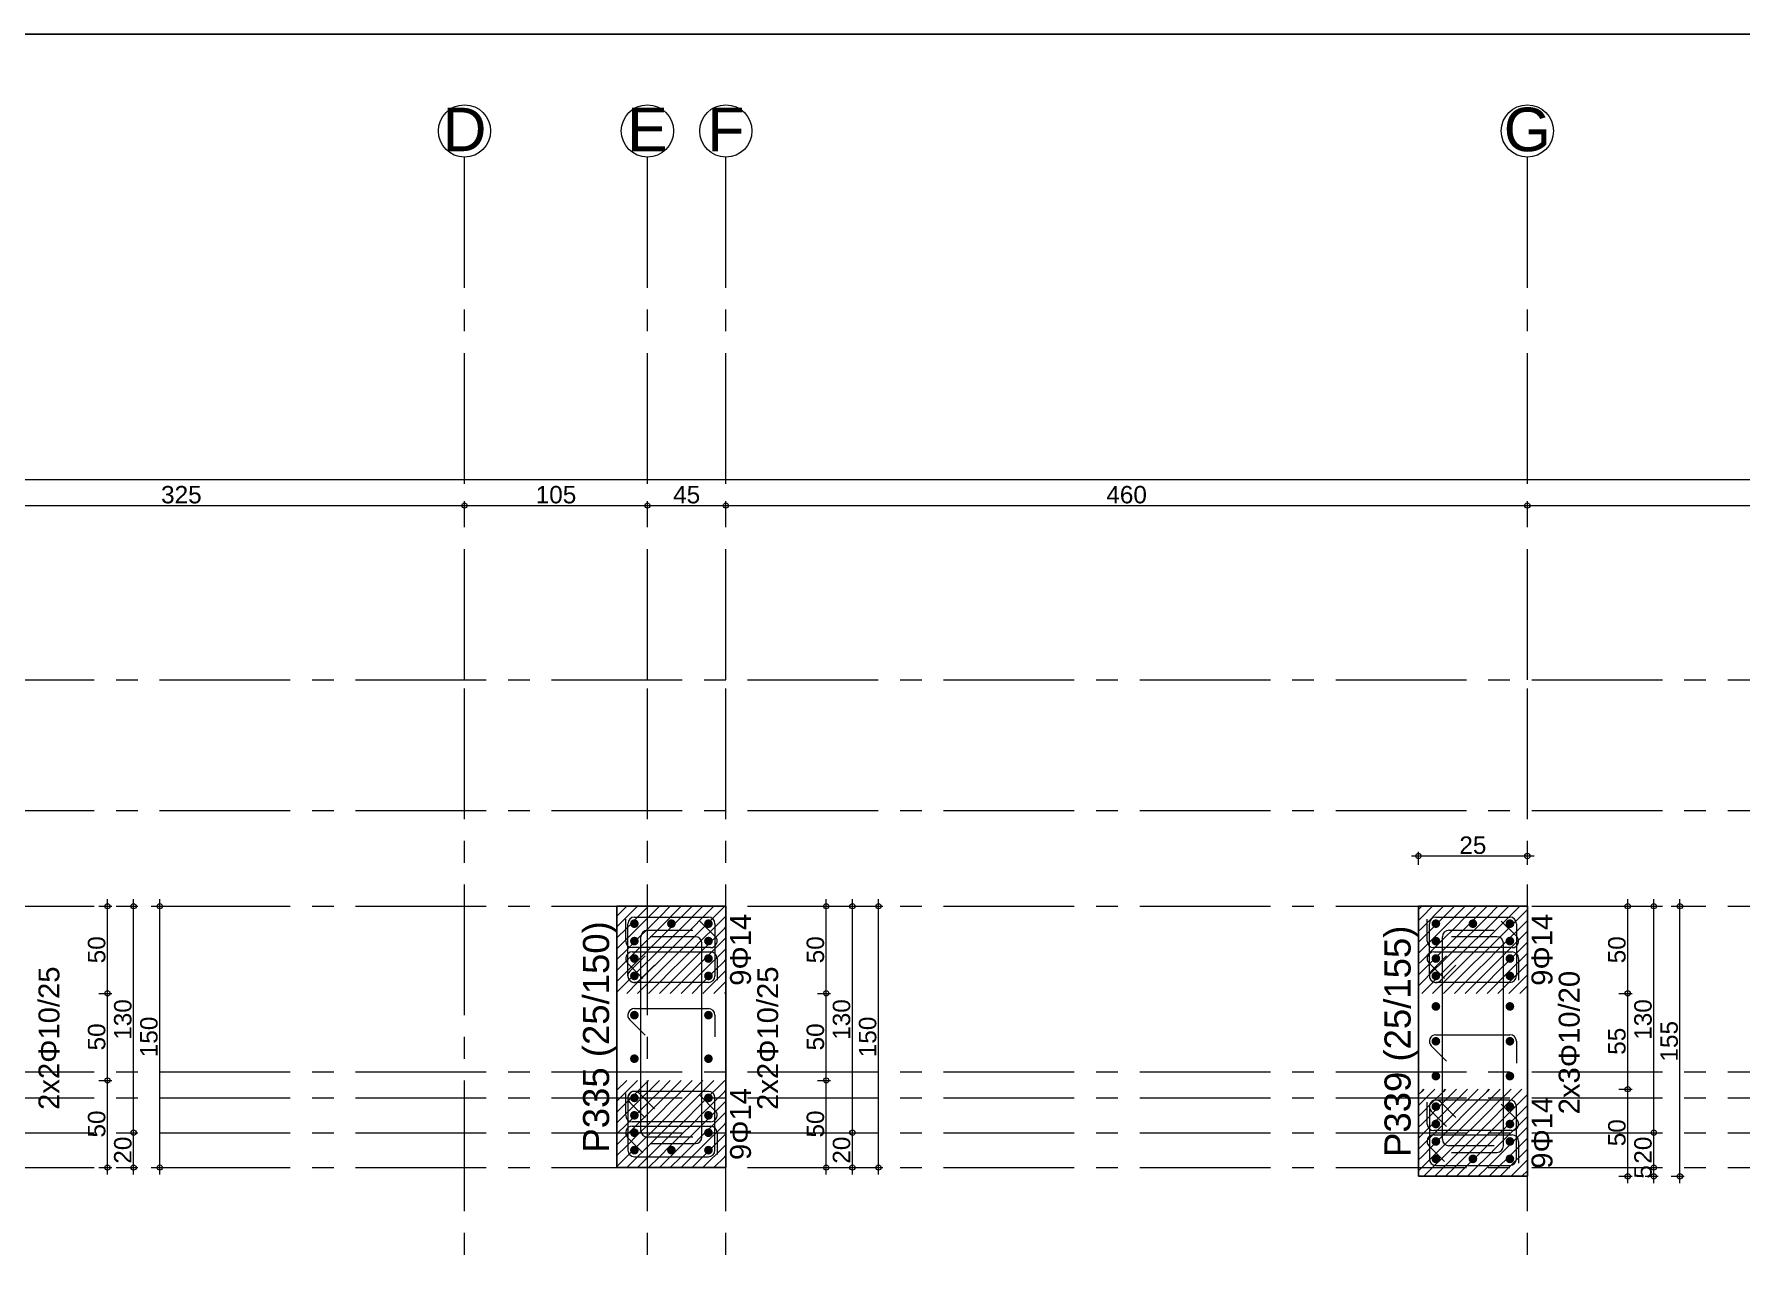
# Model space of a CAD drawing. Header units: millimetres. Extents: x 2232 to 85269, y -3593 to 5869.
# Drawn here: x 33465 to 34444, y 5165 to 5869 of the extents above; entities that cross this region are included whole.
import ezdxf

# ---------------------------------------------------------------- set-up
doc = ezdxf.new("R2010")
doc.units = ezdxf.units.MM
doc.linetypes.add('CENTER2', pattern=[112.5, 75, -12.5, 12.5, -12.5])
doc.linetypes.add('DASHDOT2', pattern=[12.7, 6.35, -3.175, 0, -3.175])
doc.layers.add('aks', color=251, linetype='DASHDOT2', lineweight=35)
for name, color, linetype in [('Donatı Yazısı', 7, 'Continuous'), ('Donatı Çizgisi', 7, 'Continuous'), ('Kolon', 7, 'Continuous'), ('Ölçülendirme', 7, 'Continuous')]:
    doc.layers.add(name, color=color, linetype=linetype)
doc.styles.add('arial_1_18', font='arial.ttf', dxfattribs={"height": 0.2})

# ---------------------------------------------------------------- blocks, each defined once
blk = doc.blocks.new('IDE999Entity6996')
at = {"layer": 'aks', "color": 250, "linetype": 'CENTER2', "lineweight": 5}
for points in [[(24980.63, 2530), (24980.63, 2830)], [(24980.63, 200), (24980.63, 2530)]]:
    blk.add_lwpolyline(points, dxfattribs=at)
at = {"layer": 'aks', "color": 30, "linetype": 'Continuous', "lineweight": 5}
blk.add_circle((24980.63, 2845), 15, dxfattribs=at)
at = {"layer": 'aks', "color": 1, "linetype": 'Continuous', "lineweight": 5, "style": 'arial_1_18'}
blk.add_text('E', height=25, dxfattribs=at).set_placement((24968.99, 2833.37))
blk = doc.blocks.new('IDE999Entity7003')
at = {"layer": 'aks', "color": 250, "linetype": 'CENTER2', "lineweight": 5}
for points in [[(25485.63, 2530), (25485.63, 2830)], [(25485.63, 200), (25485.63, 2530)]]:
    blk.add_lwpolyline(points, dxfattribs=at)
at = {"layer": 'aks', "color": 30, "linetype": 'Continuous', "lineweight": 5}
blk.add_circle((25485.63, 2845), 15, dxfattribs=at)
at = {"layer": 'aks', "color": 1, "linetype": 'Continuous', "lineweight": 5, "style": 'arial_1_18'}
blk.add_text('G', height=25, dxfattribs=at).set_placement((25472.06, 2833.37))
blk = doc.blocks.new('IDE999Entity7004')
at = {"layer": 'aks', "color": 250, "linetype": 'CENTER2', "lineweight": 5}
for points in [[(24875.63, 2530), (24875.63, 2830)], [(24875.63, 200), (24875.63, 2530)]]:
    blk.add_lwpolyline(points, dxfattribs=at)
at = {"layer": 'aks', "color": 30, "linetype": 'Continuous', "lineweight": 5}
blk.add_circle((24875.63, 2845), 15, dxfattribs=at)
at = {"layer": 'aks', "color": 1, "linetype": 'Continuous', "lineweight": 5, "style": 'arial_1_18'}
blk.add_text('D', height=25, dxfattribs=at).set_placement((24863.03, 2833.37))
blk = doc.blocks.new('IDE999Entity7005')
at = {"layer": 'aks', "color": 250, "linetype": 'CENTER2', "lineweight": 5}
for points in [[(25025.63, 2530), (25025.63, 2830)], [(25025.63, 200), (25025.63, 2530)]]:
    blk.add_lwpolyline(points, dxfattribs=at)
at = {"layer": 'aks', "color": 30, "linetype": 'Continuous', "lineweight": 5}
blk.add_circle((25025.63, 2845), 15, dxfattribs=at)
at = {"layer": 'aks', "color": 1, "linetype": 'Continuous', "lineweight": 5, "style": 'arial_1_18'}
blk.add_text('F', height=25, dxfattribs=at).set_placement((25014.96, 2833.37))
blk = doc.blocks.new('IDE999Entity7035')
at = {"layer": 'aks', "color": 250, "linetype": 'CENTER2', "lineweight": 5}
blk.add_lwpolyline([(24025.63, 2270), (27285.63, 2270)], dxfattribs=at)
blk = doc.blocks.new('IDE999Entity7036')
at = {"layer": 'aks', "color": 250, "linetype": 'CENTER2', "lineweight": 5}
blk.add_lwpolyline([(24025.63, 2290), (27285.63, 2290)], dxfattribs=at)
blk = doc.blocks.new('IDE999Entity7038')
at = {"layer": 'aks', "color": 250, "linetype": 'CENTER2', "lineweight": 5}
blk.add_lwpolyline([(24025.63, 2305), (27285.63, 2305)], dxfattribs=at)
blk = doc.blocks.new('IDE999Entity7039')
at = {"layer": 'aks', "color": 250, "linetype": 'CENTER2', "lineweight": 5}
blk.add_lwpolyline([(24025.63, 2250), (27285.63, 2250)], dxfattribs=at)
blk = doc.blocks.new('IDE999Entity7040')
at = {"layer": 'aks', "color": 250, "linetype": 'CENTER2', "lineweight": 5}
blk.add_lwpolyline([(24025.63, 2400), (27285.63, 2400)], dxfattribs=at)
blk = doc.blocks.new('IDE999Entity7041')
at = {"layer": 'aks', "color": 250, "linetype": 'CENTER2', "lineweight": 5}
blk.add_lwpolyline([(24025.63, 2455), (27285.63, 2455)], dxfattribs=at)
blk = doc.blocks.new('IDE999Entity7042')
at = {"layer": 'aks', "color": 250, "linetype": 'CENTER2', "lineweight": 5}
blk.add_lwpolyline([(24025.63, 2530), (27285.63, 2530)], dxfattribs=at)

msp = doc.modelspace()

# ---------------------------------------------------------------- hatches: boundary and pattern name
at = {"layer": 'Donatı Çizgisi', "linetype": 'Continuous', "lineweight": 5}
h = msp.add_hatch(color=5, dxfattribs=at)
edge = h.paths.add_edge_path(flags=0)
edge.add_arc((33809.23, 5358.17), 2.5, 0, 360)
h = msp.add_hatch(color=5, dxfattribs=at)
edge = h.paths.add_edge_path(flags=0)
edge.add_arc((33830.48, 5358.17), 2.5, 0, 360)
h = msp.add_hatch(color=5, dxfattribs=at)
edge = h.paths.add_edge_path(flags=0)
edge.add_arc((33851.73, 5358.17), 2.5, 0, 360)
h = msp.add_hatch(color=5, dxfattribs=at)
edge = h.paths.add_edge_path(flags=0)
edge.add_arc((34269.23, 5358.17), 2.5, 0, 360)
h = msp.add_hatch(color=5, dxfattribs=at)
edge = h.paths.add_edge_path(flags=0)
edge.add_arc((34290.48, 5358.17), 2.5, 0, 360)
h = msp.add_hatch(color=5, dxfattribs=at)
edge = h.paths.add_edge_path(flags=0)
edge.add_arc((34311.73, 5358.17), 2.5, 0, 360)
h = msp.add_hatch(color=5, dxfattribs=at)
edge = h.paths.add_edge_path(flags=0)
edge.add_arc((33809.23, 5348.17), 2.5, 0, 360)
h = msp.add_hatch(color=5, dxfattribs=at)
edge = h.paths.add_edge_path(flags=0)
edge.add_arc((33851.73, 5348.17), 2.5, 0, 360)
h = msp.add_hatch(color=5, dxfattribs=at)
edge = h.paths.add_edge_path(flags=0)
edge.add_arc((34269.23, 5348.17), 2.5, 0, 360)
h = msp.add_hatch(color=5, dxfattribs=at)
edge = h.paths.add_edge_path(flags=0)
edge.add_arc((34311.73, 5348.17), 2.5, 0, 360)
h = msp.add_hatch(color=5, dxfattribs=at)
edge = h.paths.add_edge_path(flags=0)
edge.add_arc((33809.23, 5338.17), 2.5, 0, 360)
h = msp.add_hatch(color=5, dxfattribs=at)
edge = h.paths.add_edge_path(flags=0)
edge.add_arc((33851.73, 5338.17), 2.5, 0, 360)
h = msp.add_hatch(color=5, dxfattribs=at)
edge = h.paths.add_edge_path(flags=0)
edge.add_arc((34269.23, 5338.17), 2.5, 0, 360)
h = msp.add_hatch(color=5, dxfattribs=at)
edge = h.paths.add_edge_path(flags=0)
edge.add_arc((34311.73, 5338.17), 2.5, 0, 360)
h = msp.add_hatch(color=5, dxfattribs=at)
edge = h.paths.add_edge_path(flags=0)
edge.add_arc((33809.23, 5328.17), 2.5, 0, 360)
h = msp.add_hatch(color=5, dxfattribs=at)
edge = h.paths.add_edge_path(flags=0)
edge.add_arc((33851.73, 5328.17), 2.5, 0, 360)
h = msp.add_hatch(color=5, dxfattribs=at)
edge = h.paths.add_edge_path(flags=0)
edge.add_arc((34269.23, 5328.17), 2.5, 0, 360)
h = msp.add_hatch(color=5, dxfattribs=at)
edge = h.paths.add_edge_path(flags=0)
edge.add_arc((34311.73, 5328.17), 2.5, 0, 360)
h = msp.add_hatch(color=5, dxfattribs=at)
edge = h.paths.add_edge_path(flags=0)
edge.add_arc((34269.23, 5310.67), 2.5, 0, 360)
h = msp.add_hatch(color=5, dxfattribs=at)
edge = h.paths.add_edge_path(flags=0)
edge.add_arc((34311.73, 5310.67), 2.5, 0, 360)
h = msp.add_hatch(color=5, dxfattribs=at)
edge = h.paths.add_edge_path(flags=0)
edge.add_arc((33809.23, 5305.67), 2.5, 0, 360)
h = msp.add_hatch(color=5, dxfattribs=at)
edge = h.paths.add_edge_path(flags=0)
edge.add_arc((33851.73, 5305.67), 2.5, 0, 360)
h = msp.add_hatch(color=5, dxfattribs=at)
edge = h.paths.add_edge_path(flags=0)
edge.add_arc((34269.23, 5290.67), 2.5, 0, 360)
h = msp.add_hatch(color=5, dxfattribs=at)
edge = h.paths.add_edge_path(flags=0)
edge.add_arc((34311.73, 5290.67), 2.5, 0, 360)
h = msp.add_hatch(color=5, dxfattribs=at)
edge = h.paths.add_edge_path(flags=0)
edge.add_arc((33809.23, 5280.67), 2.5, 0, 360)
h = msp.add_hatch(color=5, dxfattribs=at)
edge = h.paths.add_edge_path(flags=0)
edge.add_arc((33851.73, 5280.67), 2.5, 0, 360)
h = msp.add_hatch(color=5, dxfattribs=at)
edge = h.paths.add_edge_path(flags=0)
edge.add_arc((34269.23, 5270.67), 2.5, 0, 360)
h = msp.add_hatch(color=5, dxfattribs=at)
edge = h.paths.add_edge_path(flags=0)
edge.add_arc((34311.73, 5270.67), 2.5, 0, 360)
h = msp.add_hatch(color=5, dxfattribs=at)
edge = h.paths.add_edge_path(flags=0)
edge.add_arc((33809.23, 5258.17), 2.5, 0, 360)
h = msp.add_hatch(color=5, dxfattribs=at)
edge = h.paths.add_edge_path(flags=0)
edge.add_arc((33851.73, 5258.17), 2.5, 0, 360)
h = msp.add_hatch(color=5, dxfattribs=at)
edge = h.paths.add_edge_path(flags=0)
edge.add_arc((33809.23, 5248.17), 2.5, 0, 360)
h = msp.add_hatch(color=5, dxfattribs=at)
edge = h.paths.add_edge_path(flags=0)
edge.add_arc((33851.73, 5248.17), 2.5, 0, 360)
h = msp.add_hatch(color=5, dxfattribs=at)
edge = h.paths.add_edge_path(flags=0)
edge.add_arc((34269.23, 5253.17), 2.5, 0, 360)
h = msp.add_hatch(color=5, dxfattribs=at)
edge = h.paths.add_edge_path(flags=0)
edge.add_arc((34311.73, 5253.17), 2.5, 0, 360)
h = msp.add_hatch(color=5, dxfattribs=at)
edge = h.paths.add_edge_path(flags=0)
edge.add_arc((33809.23, 5238.17), 2.5, 0, 360)
h = msp.add_hatch(color=5, dxfattribs=at)
edge = h.paths.add_edge_path(flags=0)
edge.add_arc((33851.73, 5238.17), 2.5, 0, 360)
h = msp.add_hatch(color=5, dxfattribs=at)
edge = h.paths.add_edge_path(flags=0)
edge.add_arc((34269.23, 5243.17), 2.5, 0, 360)
h = msp.add_hatch(color=5, dxfattribs=at)
edge = h.paths.add_edge_path(flags=0)
edge.add_arc((34311.73, 5243.17), 2.5, 0, 360)
h = msp.add_hatch(color=5, dxfattribs=at)
edge = h.paths.add_edge_path(flags=0)
edge.add_arc((34269.23, 5233.17), 2.5, 0, 360)
h = msp.add_hatch(color=5, dxfattribs=at)
edge = h.paths.add_edge_path(flags=0)
edge.add_arc((34311.73, 5233.17), 2.5, 0, 360)
h = msp.add_hatch(color=5, dxfattribs=at)
edge = h.paths.add_edge_path(flags=0)
edge.add_arc((33809.23, 5228.17), 2.5, 0, 360)
h = msp.add_hatch(color=5, dxfattribs=at)
edge = h.paths.add_edge_path(flags=0)
edge.add_arc((33830.48, 5228.17), 2.5, 0, 360)
h = msp.add_hatch(color=5, dxfattribs=at)
edge = h.paths.add_edge_path(flags=0)
edge.add_arc((33851.73, 5228.17), 2.5, 0, 360)
h = msp.add_hatch(color=5, dxfattribs=at)
edge = h.paths.add_edge_path(flags=0)
edge.add_arc((34269.23, 5223.17), 2.5, 0, 360)
h = msp.add_hatch(color=5, dxfattribs=at)
edge = h.paths.add_edge_path(flags=0)
edge.add_arc((34290.48, 5223.17), 2.5, 0, 360)
h = msp.add_hatch(color=5, dxfattribs=at)
edge = h.paths.add_edge_path(flags=0)
edge.add_arc((34311.73, 5223.17), 2.5, 0, 360)

# ---------------------------------------------------------------- linework, layer by layer
msp.add_line((3332.36, 5868.75), (79990.7, 5868.75))
at = {"layer": 'Donatı Çizgisi', "color": 1, "linetype": 'Continuous', "lineweight": 5}
for points in [[(33804.23, 5348.17), (33804.23, 5360.67)], [(33846.79, 5359.66), (33855.63, 5350.82)], [(34264.23, 5348.17), (34264.23, 5360.67)], [(34306.79, 5359.66), (34315.63, 5350.82)], [(33812.98, 5239.42), (33812.98, 5350.67)], [(33816.73, 5354.42), (33842.73, 5354.42)], [(33844.23, 5350.67), (33818.23, 5350.67)], [(34272.98, 5234.42), (34272.98, 5350.67)], [(34276.73, 5354.42), (34302.73, 5354.42)], [(34304.23, 5350.67), (34278.23, 5350.67)], [(33852.98, 5344.42), (33807.98, 5344.42)], [(33807.98, 5341.92), (33852.98, 5341.92)], [(33847.98, 5235.67), (33847.98, 5346.92)], [(34312.98, 5344.42), (34267.98, 5344.42)], [(34267.98, 5341.92), (34312.98, 5341.92)], [(34307.98, 5230.67), (34307.98, 5346.92)], [(33814.17, 5326.67), (33805.33, 5335.51)], [(33856.73, 5338.17), (33856.73, 5325.67)], [(34274.17, 5326.67), (34265.33, 5335.51)], [(34316.73, 5338.17), (34316.73, 5325.67)], [(33809.23, 5309.42), (33851.73, 5309.42)], [(33815.42, 5294.17), (33806.58, 5303.01)], [(33855.48, 5305.67), (33855.48, 5293.17)], [(34269.23, 5294.42), (34311.73, 5294.42)], [(34315.48, 5290.67), (34315.48, 5278.17)], [(34275.42, 5279.17), (34266.58, 5288.01)], [(33804.23, 5248.17), (33804.23, 5260.67)], [(33846.79, 5259.66), (33855.63, 5250.82)], [(34264.23, 5243.17), (34264.23, 5255.67)], [(34306.79, 5254.66), (34315.63, 5245.82)], [(33852.98, 5244.42), (33807.98, 5244.42)], [(33807.98, 5241.92), (33852.98, 5241.92)], [(33814.17, 5226.67), (33805.33, 5235.51)], [(33842.73, 5235.67), (33816.73, 5235.67)], [(33818.23, 5231.92), (33844.23, 5231.92)], [(33856.73, 5238.17), (33856.73, 5225.67)], [(34312.98, 5239.42), (34267.98, 5239.42)], [(34267.98, 5236.92), (34312.98, 5236.92)], [(34316.73, 5233.17), (34316.73, 5220.67)], [(34274.17, 5221.67), (34265.33, 5230.51)], [(34302.73, 5230.67), (34276.73, 5230.67)], [(34278.23, 5226.92), (34304.23, 5226.92)]]:
    msp.add_lwpolyline(points, dxfattribs=at)
at = {"layer": 'Donatı Çizgisi', "color": 5, "linetype": 'Continuous', "lineweight": 5}
for points in [[(33805.48, 5328.17), (33805.48, 5358.17)], [(33809.23, 5361.92), (33851.73, 5361.92)], [(33855.48, 5358.17), (33855.48, 5328.17)], [(34265.48, 5328.17), (34265.48, 5358.17)], [(34269.23, 5361.92), (34311.73, 5361.92)], [(34315.48, 5358.17), (34315.48, 5328.17)], [(33806.58, 5330.82), (33815.42, 5339.66)], [(34266.58, 5330.82), (34275.42, 5339.66)], [(33820.72, 5334.35), (33811.88, 5325.51)], [(34280.72, 5334.35), (34271.88, 5325.51)], [(33851.73, 5324.42), (33809.23, 5324.42)], [(34311.73, 5324.42), (34269.23, 5324.42)], [(33851.73, 5261.92), (33809.23, 5261.92)], [(33820.72, 5251.98), (33811.88, 5260.82)], [(33805.48, 5258.17), (33805.48, 5228.17)], [(33806.58, 5255.51), (33815.42, 5246.67)], [(33855.48, 5228.17), (33855.48, 5258.17)], [(34265.48, 5253.17), (34265.48, 5223.17)], [(34266.58, 5250.51), (34275.42, 5241.67)], [(34311.73, 5256.92), (34269.23, 5256.92)], [(34280.72, 5246.98), (34271.88, 5255.82)], [(34315.48, 5223.17), (34315.48, 5253.17)], [(33809.23, 5224.42), (33851.73, 5224.42)], [(34269.23, 5219.42), (34311.73, 5219.42)]]:
    msp.add_lwpolyline(points, dxfattribs=at)
for centre, start, end in [((33809.23, 5358.17), 90, 180), ((33851.73, 5358.17), 0, 90), ((34269.23, 5358.17), 90, 180), ((34311.73, 5358.17), 0, 90), ((33809.23, 5328.17), 135, 270), ((34269.23, 5328.17), 135, 270), ((33809.23, 5328.17), 180, 315), ((33851.73, 5328.17), 270, 0), ((34269.23, 5328.17), 180, 315), ((34311.73, 5328.17), 270, 0), ((33809.23, 5258.17), 45, 180), ((33809.23, 5258.17), 90, 225), ((33851.73, 5258.17), 0, 90), ((34269.23, 5253.17), 45, 180), ((34269.23, 5253.17), 90, 225), ((34311.73, 5253.17), 0, 90), ((33809.23, 5228.17), 180, 270), ((33851.73, 5228.17), 270, 0), ((34269.23, 5223.17), 180, 270), ((34311.73, 5223.17), 270, 0)]:
    msp.add_arc(centre, 3.75, start, end, dxfattribs=at)
at = {"layer": 'Donatı Çizgisi', "color": 1, "linetype": 'Continuous', "lineweight": 5}
for centre, start, end in [((33816.73, 5350.67), 90, 180), ((33844.23, 5346.92), 0, 90), ((33852.98, 5348.17), 270, 45), ((34276.73, 5350.67), 90, 180), ((34304.23, 5346.92), 0, 90), ((34312.98, 5348.17), 270, 45), ((33807.98, 5348.17), 180, 270), ((33807.98, 5338.17), 90, 225), ((33852.98, 5338.17), 0, 90), ((34267.98, 5348.17), 180, 270), ((34267.98, 5338.17), 90, 225), ((34312.98, 5338.17), 0, 90), ((33809.23, 5305.67), 90, 225), ((33851.73, 5305.67), 0, 90), ((34269.23, 5290.67), 90, 225), ((34311.73, 5290.67), 0, 90), ((33852.98, 5248.17), 270, 45), ((33807.98, 5248.17), 180, 270), ((33807.98, 5238.17), 90, 225), ((33852.98, 5238.17), 0, 90), ((34267.98, 5243.17), 180, 270), ((34312.98, 5243.17), 270, 45), ((33816.73, 5239.42), 180, 270), ((33844.23, 5235.67), 270, 0), ((34267.98, 5233.17), 90, 225), ((34276.73, 5234.42), 180, 270), ((34312.98, 5233.17), 0, 90), ((34304.23, 5230.67), 270, 0)]:
    msp.add_arc(centre, 3.75, start, end, dxfattribs=at)
at = {"layer": 'Kolon', "color": 251, "linetype": 'Continuous', "lineweight": -3}
for points in [[(33799.23, 5356.3), (33811.1, 5368.17)], [(33799.23, 5362.55), (33804.85, 5368.17)], [(33811.1, 5355.67), (33823.6, 5368.17)], [(33811.1, 5361.92), (33817.35, 5368.17)], [(33823.6, 5355.67), (33836.1, 5368.17)], [(33823.6, 5361.92), (33829.85, 5368.17)], [(33836.1, 5355.67), (33848.6, 5368.17)], [(33836.1, 5361.92), (33842.35, 5368.17)], [(33848.6, 5355.67), (33861.1, 5368.17)], [(33848.6, 5361.92), (33854.85, 5368.17)], [(34259.23, 5366.3), (34261.1, 5368.17)], [(34261.1, 5355.67), (34273.6, 5368.17)], [(34261.1, 5361.92), (34267.35, 5368.17)], [(34273.6, 5355.67), (34286.1, 5368.17)], [(34273.6, 5361.92), (34279.85, 5368.17)], [(34286.1, 5355.67), (34298.6, 5368.17)], [(34286.1, 5361.92), (34292.35, 5368.17)], [(34298.6, 5355.67), (34311.1, 5368.17)], [(34298.6, 5361.92), (34304.85, 5368.17)], [(34311.1, 5361.92), (34317.35, 5368.17)], [(33804.85, 5355.67), (33811.1, 5361.92)], [(33817.35, 5355.67), (33823.6, 5361.92)], [(33829.85, 5355.67), (33836.1, 5361.92)], [(33842.35, 5355.67), (33848.6, 5361.92)], [(33854.85, 5355.67), (33861.1, 5361.92)], [(33861.1, 5361.92), (33861.73, 5362.55)], [(34259.23, 5360.05), (34261.1, 5361.92)], [(34267.35, 5355.67), (34273.6, 5361.92)], [(34279.85, 5355.67), (34286.1, 5361.92)], [(34292.35, 5355.67), (34298.6, 5361.92)], [(34304.85, 5355.67), (34311.1, 5361.92)], [(34311.1, 5355.67), (34321.73, 5366.3)], [(34317.35, 5355.67), (34321.73, 5360.05)], [(33799.23, 5343.8), (33811.1, 5355.67)], [(33799.23, 5350.05), (33804.85, 5355.67)], [(33804.85, 5343.17), (33811.1, 5349.42)], [(33811.1, 5343.17), (33823.6, 5355.67)], [(33811.1, 5349.42), (33817.35, 5355.67)], [(33817.35, 5343.17), (33823.6, 5349.42)], [(33823.6, 5343.17), (33836.1, 5355.67)], [(33823.6, 5349.42), (33829.85, 5355.67)], [(33829.85, 5343.17), (33836.1, 5349.42)], [(33836.1, 5343.17), (33848.6, 5355.67)], [(33836.1, 5349.42), (33842.35, 5355.67)], [(33842.35, 5343.17), (33848.6, 5349.42)], [(33848.6, 5343.17), (33861.1, 5355.67)], [(33848.6, 5349.42), (33854.85, 5355.67)], [(33854.85, 5343.17), (33861.1, 5349.42)], [(33861.1, 5355.67), (33861.73, 5356.3)], [(33861.1, 5349.42), (33861.73, 5350.05)], [(34259.23, 5353.8), (34261.1, 5355.67)], [(34259.23, 5347.55), (34261.1, 5349.42)], [(34261.1, 5343.17), (34273.6, 5355.67)], [(34261.1, 5349.42), (34267.35, 5355.67)], [(34267.35, 5343.17), (34273.6, 5349.42)], [(34273.6, 5343.17), (34286.1, 5355.67)], [(34273.6, 5349.42), (34279.85, 5355.67)], [(34279.85, 5343.17), (34286.1, 5349.42)], [(34286.1, 5343.17), (34298.6, 5355.67)], [(34286.1, 5349.42), (34292.35, 5355.67)], [(34292.35, 5343.17), (34298.6, 5349.42)], [(34298.6, 5343.17), (34311.1, 5355.67)], [(34298.6, 5349.42), (34304.85, 5355.67)], [(34304.85, 5343.17), (34311.1, 5349.42)], [(34311.1, 5349.42), (34317.35, 5355.67)], [(34311.1, 5343.17), (34321.73, 5353.8)], [(33799.23, 5331.3), (33811.1, 5343.17)], [(33799.23, 5337.55), (33804.85, 5343.17)], [(33811.1, 5330.67), (33823.6, 5343.17)], [(33811.1, 5336.92), (33817.35, 5343.17)], [(33823.6, 5330.67), (33836.1, 5343.17)], [(33823.6, 5336.92), (33829.85, 5343.17)], [(33836.1, 5330.67), (33848.6, 5343.17)], [(33836.1, 5336.92), (33842.35, 5343.17)], [(33848.6, 5330.67), (33861.1, 5343.17)], [(33848.6, 5336.92), (33854.85, 5343.17)], [(33861.1, 5343.17), (33861.73, 5343.8)], [(34259.23, 5341.3), (34261.1, 5343.17)], [(34261.1, 5330.67), (34273.6, 5343.17)], [(34261.1, 5336.92), (34267.35, 5343.17)], [(34273.6, 5330.67), (34286.1, 5343.17)], [(34273.6, 5336.92), (34279.85, 5343.17)], [(34286.1, 5330.67), (34298.6, 5343.17)], [(34286.1, 5336.92), (34292.35, 5343.17)], [(34298.6, 5330.67), (34311.1, 5343.17)], [(34298.6, 5336.92), (34304.85, 5343.17)], [(34311.1, 5336.92), (34317.35, 5343.17)], [(34311.1, 5330.67), (34321.73, 5341.3)], [(34317.35, 5343.17), (34321.73, 5347.55)], [(33799.23, 5318.8), (33811.1, 5330.67)], [(33799.23, 5325.05), (33804.85, 5330.67)], [(33804.85, 5330.67), (33811.1, 5336.92)], [(33811.1, 5318.17), (33823.6, 5330.67)], [(33811.1, 5324.42), (33817.35, 5330.67)], [(33817.35, 5330.67), (33823.6, 5336.92)], [(33823.6, 5318.17), (33836.1, 5330.67)], [(33823.6, 5324.42), (33829.85, 5330.67)], [(33829.85, 5330.67), (33836.1, 5336.92)], [(33836.1, 5318.17), (33848.6, 5330.67)], [(33836.1, 5324.42), (33842.35, 5330.67)], [(33842.35, 5330.67), (33848.6, 5336.92)], [(33848.6, 5318.17), (33861.1, 5330.67)], [(33848.6, 5324.42), (33854.85, 5330.67)], [(33854.85, 5330.67), (33861.1, 5336.92)], [(33861.1, 5336.92), (33861.73, 5337.55)], [(33861.1, 5330.67), (33861.73, 5331.3)], [(34259.23, 5335.05), (34261.1, 5336.92)], [(34259.23, 5328.8), (34261.1, 5330.67)], [(34261.1, 5318.17), (34273.6, 5330.67)], [(34261.1, 5324.42), (34267.35, 5330.67)], [(34267.35, 5330.67), (34273.6, 5336.92)], [(34273.6, 5318.17), (34286.1, 5330.67)], [(34273.6, 5324.42), (34279.85, 5330.67)], [(34279.85, 5330.67), (34286.1, 5336.92)], [(34286.1, 5318.17), (34298.6, 5330.67)], [(34286.1, 5324.42), (34292.35, 5330.67)], [(34292.35, 5330.67), (34298.6, 5336.92)], [(34298.6, 5318.17), (34311.1, 5330.67)], [(34298.6, 5324.42), (34304.85, 5330.67)], [(34304.85, 5330.67), (34311.1, 5336.92)], [(34311.1, 5324.42), (34317.35, 5330.67)], [(34311.1, 5318.17), (34321.73, 5328.8)], [(34317.35, 5330.67), (34321.73, 5335.05)], [(33804.85, 5318.17), (33811.1, 5324.42)], [(33817.35, 5318.17), (33823.6, 5324.42)], [(33829.85, 5318.17), (33836.1, 5324.42)], [(33842.35, 5318.17), (33848.6, 5324.42)], [(33854.85, 5318.17), (33861.1, 5324.42)], [(33861.1, 5324.42), (33861.73, 5325.05)], [(34259.23, 5322.55), (34261.1, 5324.42)], [(34267.35, 5318.17), (34273.6, 5324.42)], [(34279.85, 5318.17), (34286.1, 5324.42)], [(34292.35, 5318.17), (34298.6, 5324.42)], [(34304.85, 5318.17), (34311.1, 5324.42)], [(34317.35, 5318.17), (34321.73, 5322.55)], [(33804.85, 5318.17), (33804.85, 5318.17)], [(33811.1, 5318.17), (33811.1, 5318.17)], [(33817.35, 5318.17), (33817.35, 5318.17)], [(33823.6, 5318.17), (33823.6, 5318.17)], [(33829.85, 5318.17), (33829.85, 5318.17)], [(33836.1, 5318.17), (33836.1, 5318.17)], [(33842.35, 5318.17), (33842.35, 5318.17)], [(33848.6, 5318.17), (33848.6, 5318.17)], [(33854.85, 5318.17), (33854.85, 5318.17)], [(33861.1, 5318.17), (33861.73, 5318.8)], [(33861.1, 5318.17), (33861.1, 5318.17)], [(34261.1, 5318.17), (34261.1, 5318.17)], [(34267.35, 5318.17), (34267.35, 5318.17)], [(34273.6, 5318.17), (34273.6, 5318.17)], [(34279.85, 5318.17), (34279.85, 5318.17)], [(34286.1, 5318.17), (34286.1, 5318.17)], [(34292.35, 5318.17), (34292.35, 5318.17)], [(34298.6, 5318.17), (34298.6, 5318.17)], [(34304.85, 5318.17), (34304.85, 5318.17)], [(34311.1, 5318.17), (34311.1, 5318.17)], [(34317.35, 5318.17), (34317.35, 5318.17)], [(33799.23, 5256.3), (33811.1, 5268.17)], [(33799.23, 5262.55), (33804.85, 5268.17)], [(33804.85, 5255.67), (33811.1, 5261.92)], [(33811.1, 5255.67), (33823.6, 5268.17)], [(33811.1, 5261.92), (33817.35, 5268.17)], [(33817.35, 5255.67), (33823.6, 5261.92)], [(33823.6, 5255.67), (33836.1, 5268.17)], [(33823.6, 5261.92), (33829.85, 5268.17)], [(33829.85, 5255.67), (33836.1, 5261.92)], [(33836.1, 5255.67), (33848.6, 5268.17)], [(33836.1, 5261.92), (33842.35, 5268.17)], [(33842.35, 5255.67), (33848.6, 5261.92)], [(33848.6, 5255.67), (33861.1, 5268.17)], [(33848.6, 5261.92), (33854.85, 5268.17)], [(33854.85, 5255.67), (33861.1, 5261.92)], [(33861.1, 5261.92), (33861.73, 5262.55)], [(34259.23, 5260.05), (34261.1, 5261.92)], [(34261.1, 5255.67), (34268.6, 5263.17)], [(34261.1, 5261.92), (34262.35, 5263.17)], [(34267.35, 5255.67), (34273.6, 5261.92)], [(34273.6, 5255.67), (34281.1, 5263.17)], [(34273.6, 5261.92), (34274.85, 5263.17)], [(34279.85, 5255.67), (34286.1, 5261.92)], [(34286.1, 5255.67), (34293.6, 5263.17)], [(34286.1, 5261.92), (34287.35, 5263.17)], [(34292.35, 5255.67), (34298.6, 5261.92)], [(34298.6, 5255.67), (34306.1, 5263.17)], [(34298.6, 5261.92), (34299.85, 5263.17)], [(34304.85, 5255.67), (34311.1, 5261.92)], [(34311.1, 5255.67), (34318.6, 5263.17)], [(34311.1, 5261.92), (34312.35, 5263.17)], [(33799.23, 5243.8), (33811.1, 5255.67)], [(33799.23, 5250.05), (33804.85, 5255.67)], [(33811.1, 5243.17), (33823.6, 5255.67)], [(33811.1, 5249.42), (33817.35, 5255.67)], [(33823.6, 5243.17), (33836.1, 5255.67)], [(33823.6, 5249.42), (33829.85, 5255.67)], [(33836.1, 5243.17), (33848.6, 5255.67)], [(33836.1, 5249.42), (33842.35, 5255.67)], [(33848.6, 5243.17), (33861.1, 5255.67)], [(33848.6, 5249.42), (33854.85, 5255.67)], [(33861.1, 5255.67), (33861.73, 5256.3)], [(34259.23, 5253.8), (34261.1, 5255.67)], [(34261.1, 5243.17), (34273.6, 5255.67)], [(34261.1, 5249.42), (34267.35, 5255.67)], [(34273.6, 5243.17), (34286.1, 5255.67)], [(34273.6, 5249.42), (34279.85, 5255.67)], [(34286.1, 5243.17), (34298.6, 5255.67)], [(34286.1, 5249.42), (34292.35, 5255.67)], [(34298.6, 5243.17), (34311.1, 5255.67)], [(34298.6, 5249.42), (34304.85, 5255.67)], [(34311.1, 5249.42), (34317.35, 5255.67)], [(34311.1, 5243.17), (34321.73, 5253.8)], [(34317.35, 5255.67), (34321.73, 5260.05)], [(33799.23, 5231.3), (33811.1, 5243.17)], [(33799.23, 5237.55), (33804.85, 5243.17)], [(33804.85, 5243.17), (33811.1, 5249.42)], [(33811.1, 5230.67), (33823.6, 5243.17)], [(33811.1, 5236.92), (33817.35, 5243.17)], [(33817.35, 5243.17), (33823.6, 5249.42)], [(33823.6, 5230.67), (33836.1, 5243.17)], [(33823.6, 5236.92), (33829.85, 5243.17)], [(33829.85, 5243.17), (33836.1, 5249.42)], [(33836.1, 5230.67), (33848.6, 5243.17)], [(33836.1, 5236.92), (33842.35, 5243.17)], [(33842.35, 5243.17), (33848.6, 5249.42)], [(33848.6, 5230.67), (33861.1, 5243.17)], [(33848.6, 5236.92), (33854.85, 5243.17)], [(33854.85, 5243.17), (33861.1, 5249.42)], [(33861.1, 5249.42), (33861.73, 5250.05)], [(33861.1, 5243.17), (33861.73, 5243.8)], [(34259.23, 5247.55), (34261.1, 5249.42)], [(34259.23, 5241.3), (34261.1, 5243.17)], [(34261.1, 5230.67), (34273.6, 5243.17)], [(34261.1, 5236.92), (34267.35, 5243.17)], [(34267.35, 5243.17), (34273.6, 5249.42)], [(34273.6, 5230.67), (34286.1, 5243.17)], [(34273.6, 5236.92), (34279.85, 5243.17)], [(34279.85, 5243.17), (34286.1, 5249.42)], [(34286.1, 5230.67), (34298.6, 5243.17)], [(34286.1, 5236.92), (34292.35, 5243.17)], [(34292.35, 5243.17), (34298.6, 5249.42)], [(34298.6, 5230.67), (34311.1, 5243.17)], [(34298.6, 5236.92), (34304.85, 5243.17)], [(34304.85, 5243.17), (34311.1, 5249.42)], [(34311.1, 5236.92), (34317.35, 5243.17)], [(34311.1, 5230.67), (34321.73, 5241.3)], [(34317.35, 5243.17), (34321.73, 5247.55)], [(33804.85, 5230.67), (33811.1, 5236.92)], [(33817.35, 5230.67), (33823.6, 5236.92)], [(33829.85, 5230.67), (33836.1, 5236.92)], [(33842.35, 5230.67), (33848.6, 5236.92)], [(33854.85, 5230.67), (33861.1, 5236.92)], [(33861.1, 5236.92), (33861.73, 5237.55)], [(33861.1, 5230.67), (33861.73, 5231.3)], [(34259.23, 5235.05), (34261.1, 5236.92)], [(34267.35, 5230.67), (34273.6, 5236.92)], [(34279.85, 5230.67), (34286.1, 5236.92)], [(34292.35, 5230.67), (34298.6, 5236.92)], [(34304.85, 5230.67), (34311.1, 5236.92)], [(34317.35, 5230.67), (34321.73, 5235.05)], [(33799.23, 5218.8), (33811.1, 5230.67)], [(33799.23, 5225.05), (33804.85, 5230.67)], [(33804.85, 5218.17), (33811.1, 5224.42)], [(33811.1, 5218.17), (33823.6, 5230.67)], [(33811.1, 5224.42), (33817.35, 5230.67)], [(33817.35, 5218.17), (33823.6, 5224.42)], [(33823.6, 5218.17), (33836.1, 5230.67)], [(33823.6, 5224.42), (33829.85, 5230.67)], [(33829.85, 5218.17), (33836.1, 5224.42)], [(33836.1, 5218.17), (33848.6, 5230.67)], [(33836.1, 5224.42), (33842.35, 5230.67)], [(33842.35, 5218.17), (33848.6, 5224.42)], [(33848.6, 5218.17), (33861.1, 5230.67)], [(33848.6, 5224.42), (33854.85, 5230.67)], [(33854.85, 5218.17), (33861.1, 5224.42)], [(33861.1, 5224.42), (33861.73, 5225.05)], [(34259.23, 5228.8), (34261.1, 5230.67)], [(34259.23, 5222.55), (34261.1, 5224.42)], [(34261.1, 5218.17), (34273.6, 5230.67)], [(34261.1, 5224.42), (34267.35, 5230.67)], [(34267.35, 5218.17), (34273.6, 5224.42)], [(34273.6, 5218.17), (34286.1, 5230.67)], [(34273.6, 5224.42), (34279.85, 5230.67)], [(34279.85, 5218.17), (34286.1, 5224.42)], [(34286.1, 5218.17), (34298.6, 5230.67)], [(34286.1, 5224.42), (34292.35, 5230.67)], [(34292.35, 5218.17), (34298.6, 5224.42)], [(34298.6, 5218.17), (34311.1, 5230.67)], [(34298.6, 5224.42), (34304.85, 5230.67)], [(34304.85, 5218.17), (34311.1, 5224.42)], [(34311.1, 5224.42), (34317.35, 5230.67)], [(34311.1, 5218.17), (34321.73, 5228.8)], [(34317.35, 5218.17), (34321.73, 5222.55)], [(33804.85, 5218.17), (33804.85, 5218.17)], [(33811.1, 5218.17), (33811.1, 5218.17)], [(33817.35, 5218.17), (33817.35, 5218.17)], [(33823.6, 5218.17), (33823.6, 5218.17)], [(33829.85, 5218.17), (33829.85, 5218.17)], [(33836.1, 5218.17), (33836.1, 5218.17)], [(33842.35, 5218.17), (33842.35, 5218.17)], [(33848.6, 5218.17), (33848.6, 5218.17)], [(33854.85, 5218.17), (33854.85, 5218.17)], [(33861.1, 5218.17), (33861.73, 5218.8)], [(33861.1, 5218.17), (33861.1, 5218.17)], [(34259.23, 5216.3), (34261.1, 5218.17)], [(34262.35, 5213.17), (34267.35, 5218.17)], [(34268.6, 5213.17), (34273.6, 5218.17)], [(34274.85, 5213.17), (34279.85, 5218.17)], [(34281.1, 5213.17), (34286.1, 5218.17)], [(34287.35, 5213.17), (34292.35, 5218.17)], [(34293.6, 5213.17), (34298.6, 5218.17)], [(34299.85, 5213.17), (34304.85, 5218.17)], [(34306.1, 5213.17), (34311.1, 5218.17)], [(34312.35, 5213.17), (34317.35, 5218.17)], [(34318.6, 5213.17), (34321.73, 5216.3)]]:
    msp.add_lwpolyline(points, dxfattribs=at)
at = {"layer": 'Kolon', "color": 33, "linetype": 'Continuous', "lineweight": -3}
for points in [[(33799.23, 5218.17), (33799.23, 5368.17)], [(33799.23, 5368.17), (33861.73, 5368.17)], [(33861.73, 5218.17), (33861.73, 5368.17)], [(34259.23, 5213.17), (34259.23, 5368.17)], [(34259.23, 5368.17), (34321.73, 5368.17)], [(34321.73, 5213.17), (34321.73, 5368.17)], [(33799.23, 5218.17), (33861.73, 5218.17)], [(34259.23, 5213.17), (34321.73, 5213.17)]]:
    msp.add_lwpolyline(points, dxfattribs=at)
at = {"layer": 'Ölçülendirme', "color": 5, "linetype": 'Continuous', "lineweight": 5}
for points in [[(32857.73, 5613.17), (36125.73, 5613.17)], [(32857.73, 5598.17), (36125.73, 5598.17)], [(33711.73, 5593.17), (33711.73, 5600.67)], [(33816.73, 5593.17), (33816.73, 5600.67)], [(33861.73, 5593.17), (33861.73, 5600.67)], [(34321.73, 5593.17), (34321.73, 5600.67)], [(34259.23, 5391.97), (34259.23, 5399.47)], [(34321.73, 5391.97), (34321.73, 5399.47)], [(34325.73, 5396.97), (34255.23, 5396.97)], [(33501.83, 5368.17), (33509.33, 5368.17)], [(33506.83, 5214.17), (33506.83, 5372.17)], [(33516.83, 5368.17), (33524.33, 5368.17)], [(33521.83, 5214.17), (33521.83, 5372.17)], [(33531.83, 5368.17), (33539.33, 5368.17)], [(33536.83, 5214.17), (33536.83, 5372.17)], [(33914.33, 5368.17), (33921.83, 5368.17)], [(33919.33, 5214.17), (33919.33, 5372.17)], [(33929.33, 5368.17), (33936.83, 5368.17)], [(33934.33, 5214.17), (33934.33, 5372.17)], [(33944.33, 5368.17), (33951.83, 5368.17)], [(33949.33, 5214.17), (33949.33, 5372.17)], [(34374.33, 5368.17), (34381.83, 5368.17)], [(34379.33, 5209.17), (34379.33, 5372.17)], [(34389.33, 5368.17), (34396.83, 5368.17)], [(34394.33, 5209.17), (34394.33, 5372.17)], [(34404.33, 5368.17), (34411.83, 5368.17)], [(34409.33, 5209.17), (34409.33, 5372.17)], [(33501.83, 5318.17), (33509.33, 5318.17)], [(33914.33, 5318.17), (33921.83, 5318.17)], [(34374.33, 5318.17), (34381.83, 5318.17)], [(33501.83, 5268.17), (33509.33, 5268.17)], [(33914.33, 5268.17), (33921.83, 5268.17)], [(34374.33, 5263.17), (34381.83, 5263.17)], [(33516.83, 5238.17), (33524.33, 5238.17)], [(33929.33, 5238.17), (33936.83, 5238.17)], [(34389.33, 5238.17), (34396.83, 5238.17)], [(33501.83, 5218.17), (33509.33, 5218.17)], [(33516.83, 5218.17), (33524.33, 5218.17)], [(33531.83, 5218.17), (33539.33, 5218.17)], [(33914.33, 5218.17), (33921.83, 5218.17)], [(33929.33, 5218.17), (33936.83, 5218.17)], [(33944.33, 5218.17), (33951.83, 5218.17)], [(34374.33, 5213.17), (34381.83, 5213.17)], [(34389.33, 5218.17), (34396.83, 5218.17)], [(34389.33, 5213.17), (34396.83, 5213.17)], [(34404.33, 5213.17), (34411.83, 5213.17)]]:
    msp.add_lwpolyline(points, dxfattribs=at)
for centre in [(33711.73, 5598.17), (33816.73, 5598.17), (33861.73, 5598.17), (34321.73, 5598.17), (34259.23, 5396.97), (34321.73, 5396.97), (33506.83, 5368.17), (33521.83, 5368.17), (33536.83, 5368.17), (33919.33, 5368.17), (33934.33, 5368.17), (33949.33, 5368.17), (34379.33, 5368.17), (34394.33, 5368.17), (34409.33, 5368.17), (33506.83, 5318.17), (33919.33, 5318.17), (34379.33, 5318.17), (33506.83, 5268.17), (33919.33, 5268.17), (34379.33, 5263.17), (33521.83, 5238.17), (33934.33, 5238.17), (34394.33, 5238.17), (33506.83, 5218.17), (33521.83, 5218.17), (33536.83, 5218.17), (33919.33, 5218.17), (33934.33, 5218.17), (33949.33, 5218.17), (34379.33, 5213.17), (34394.33, 5218.17), (34394.33, 5213.17), (34409.33, 5213.17)]:
    msp.add_circle(centre, 1.5, dxfattribs=at)

# ---------------------------------------------------------------- block references
at = {"layer": 'aks'}
for name in ['IDE999Entity7004', 'IDE999Entity6996', 'IDE999Entity7005', 'IDE999Entity7003', 'IDE999Entity7042', 'IDE999Entity7041', 'IDE999Entity7040', 'IDE999Entity7038', 'IDE999Entity7036', 'IDE999Entity7035', 'IDE999Entity7039']:
    msp.add_blockref(name, (8836.1, 2968.17), dxfattribs=at)

# ---------------------------------------------------------------- texts
at = {"layer": 'Donatı Yazısı', "color": 1, "linetype": 'Continuous', "lineweight": 5, "style": 'arial_1_18'}
for s, p in [('9Φ14', (33876.13, 5322.5)), ('9Φ14', (34336.13, 5322.5)), ('2x2Φ10/25', (33479.24, 5251.25)), ('2x2Φ10/25', (33891.74, 5251.25)), ('2x3Φ10/20', (34351.74, 5248.75)), ('9Φ14', (33876.13, 5222.5)), ('9Φ14', (34336.13, 5217.5))]:
    msp.add_text(s, height=12, rotation=90, dxfattribs=at).set_placement(p)
at = {"layer": 'Kolon', "color": 1, "linetype": 'Continuous', "lineweight": 5, "style": 'arial_1_18'}
for s, p in [('P335 (25/150)', (33794.73, 5226.77)), ('P339 (25/155)', (34254.73, 5224.27))]:
    msp.add_text(s, height=15, rotation=90, dxfattribs=at).set_placement(p)
at = {"layer": 'Ölçülendirme', "color": 5, "linetype": 'Continuous', "lineweight": 5, "style": 'arial_1_18'}
for s, p in [('325', (33537.58, 5599.42)), ('105', (33752.58, 5599.42)), ('45', (33831.46, 5599.42)), ('460', (34080.08, 5599.42)), ('25', (34282.71, 5398.22))]:
    msp.add_text(s, height=10, dxfattribs=at).set_placement(p)
for s, p in [('50', (33505.58, 5335.4)), ('50', (33918.08, 5335.4)), ('50', (34378.08, 5335.4)), ('130', (33520.58, 5291.51)), ('130', (33933.08, 5291.51)), ('130', (34393.08, 5291.51)), ('50', (33505.58, 5285.4)), ('150', (33535.58, 5281.51)), ('50', (33918.08, 5285.4)), ('150', (33948.08, 5281.51)), ('155', (34408.08, 5279.01)), ('55', (34378.08, 5282.9)), ('50', (33505.58, 5235.4)), ('50', (33918.08, 5235.4)), ('50', (34378.08, 5230.4)), ('20', (33520.58, 5220.4)), ('20', (33933.08, 5220.4)), ('20', (34393.08, 5220.4)), ('5', (34393.08, 5211.78))]:
    msp.add_text(s, height=10, rotation=90, dxfattribs=at).set_placement(p)

doc.saveas('drawing.dxf')
